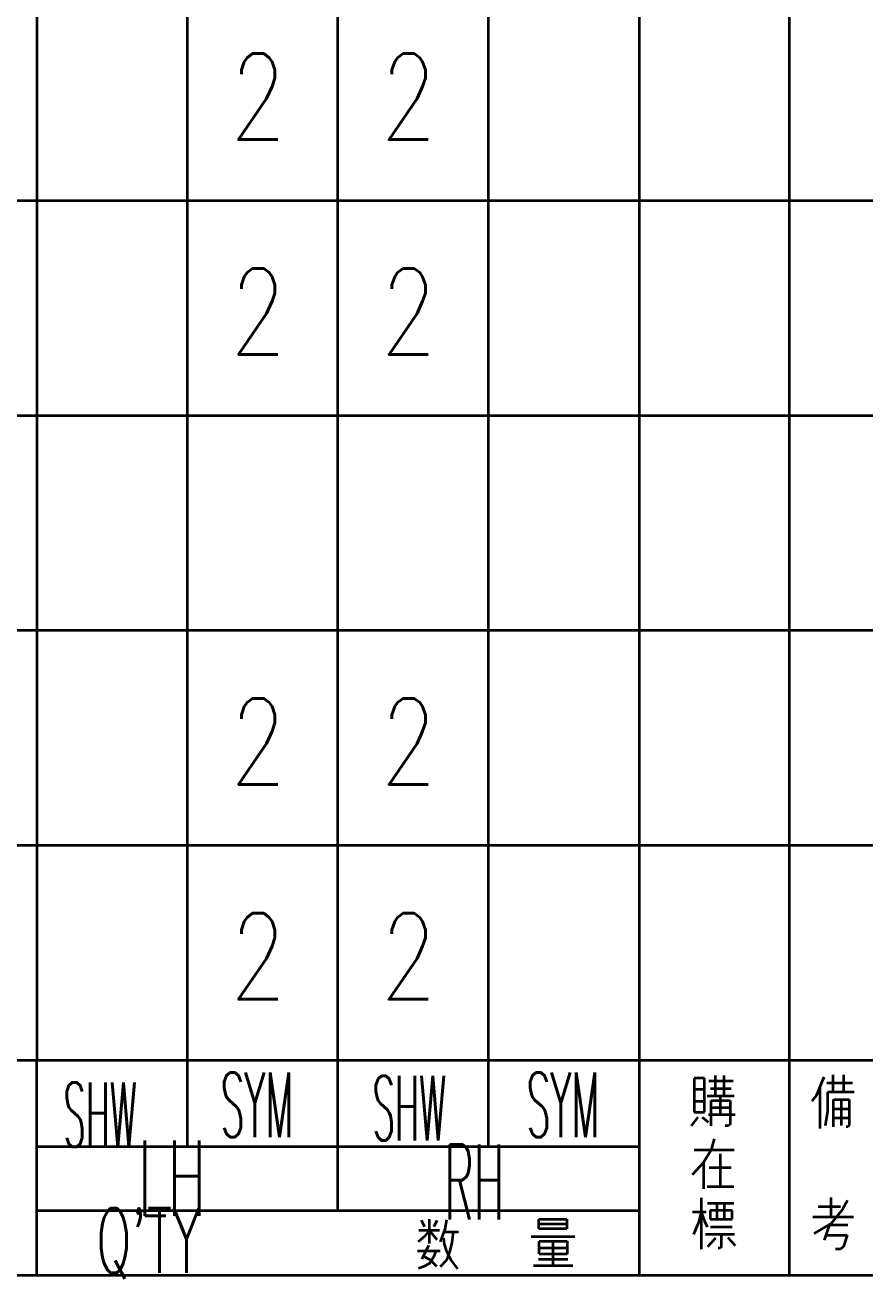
# Model space of a CAD drawing. Header units: millimetres. Extents: x 1333 to 104182, y -63211 to -5704.
# Drawn here: x 48443.9 to 48482.9, y -63047.4 to -62989.1 of the extents above; entities that cross this region are included whole.
import ezdxf
from ezdxf.enums import TextEntityAlignment as Align

# ---------------------------------------------------------------- set-up
doc = ezdxf.new("R2010")
doc.units = ezdxf.units.MM
doc.header["$LTSCALE"] = 0.5
doc.styles.get("Standard").update_dxf_attribs({"font": 'simplex.shx'})

msp = doc.modelspace()

# ---------------------------------------------------------------- linework, layer by layer
at = {"color": 7, "lineweight": 35, "ltscale": 0.25}
for p, q in [((48444.405, -62987.278), (48444.405, -62997.278)), ((48444.405, -62987.278), (48444.405, -62997.278)), ((48451.405, -62997.278), (48451.405, -62987.278)), ((48451.405, -62997.278), (48451.405, -62987.278)), ((48458.405, -62997.278), (48458.405, -62987.278)), ((48458.405, -62997.278), (48458.405, -62987.278)), ((48465.405, -62997.278), (48465.405, -62987.278)), ((48465.405, -62997.278), (48465.405, -62987.278)), ((48472.405, -62987.278), (48472.405, -62997.278)), ((48472.405, -62987.278), (48472.405, -62997.278)), ((48479.405, -62997.278), (48479.405, -62987.278)), ((48479.405, -62997.278), (48479.405, -62987.278)), ((48444.405, -62997.278), (48444.405, -63007.278)), ((48444.405, -62997.278), (48444.405, -63007.278)), ((48451.405, -63007.278), (48451.405, -62997.278)), ((48451.405, -63007.278), (48451.405, -62997.278)), ((48458.405, -63007.278), (48458.405, -62997.278)), ((48458.405, -63007.278), (48458.405, -62997.278)), ((48465.405, -63007.278), (48465.405, -62997.278)), ((48465.405, -63007.278), (48465.405, -62997.278)), ((48472.405, -62997.278), (48472.405, -63007.278)), ((48472.405, -62997.278), (48472.405, -63007.278)), ((48479.405, -63007.278), (48479.405, -62997.278)), ((48479.405, -63007.278), (48479.405, -62997.278)), ((48444.405, -63007.278), (48444.405, -63017.278)), ((48444.405, -63007.278), (48444.405, -63017.278)), ((48451.405, -63017.278), (48451.405, -63007.278)), ((48451.405, -63017.278), (48451.405, -63007.278)), ((48458.405, -63017.278), (48458.405, -63007.278)), ((48458.405, -63017.278), (48458.405, -63007.278)), ((48465.405, -63017.278), (48465.405, -63007.278)), ((48465.405, -63017.278), (48465.405, -63007.278)), ((48472.405, -63007.278), (48472.405, -63017.278)), ((48472.405, -63007.278), (48472.405, -63017.278)), ((48479.405, -63017.278), (48479.405, -63007.278)), ((48479.405, -63017.278), (48479.405, -63007.278)), ((48444.405, -63017.278), (48444.405, -63027.278)), ((48444.405, -63017.278), (48444.405, -63027.278)), ((48451.405, -63027.278), (48451.405, -63017.278)), ((48451.405, -63027.278), (48451.405, -63017.278)), ((48458.405, -63027.278), (48458.405, -63017.278)), ((48458.405, -63027.278), (48458.405, -63017.278)), ((48465.405, -63027.278), (48465.405, -63017.278)), ((48465.405, -63027.278), (48465.405, -63017.278)), ((48472.405, -63017.278), (48472.405, -63027.278)), ((48472.405, -63017.278), (48472.405, -63027.278)), ((48479.405, -63027.278), (48479.405, -63017.278)), ((48479.405, -63027.278), (48479.405, -63017.278)), ((48444.405, -63027.278), (48444.405, -63037.278)), ((48444.405, -63027.278), (48444.405, -63037.278)), ((48451.405, -63037.278), (48451.405, -63027.278)), ((48451.405, -63037.278), (48451.405, -63027.278)), ((48458.405, -63037.278), (48458.405, -63027.278)), ((48458.405, -63037.278), (48458.405, -63027.278)), ((48465.405, -63037.278), (48465.405, -63027.278)), ((48465.405, -63037.278), (48465.405, -63027.278)), ((48472.405, -63027.278), (48472.405, -63037.278)), ((48472.405, -63027.278), (48472.405, -63037.278)), ((48479.405, -63037.278), (48479.405, -63027.278)), ((48479.405, -63037.278), (48479.405, -63027.278)), ((48444.405, -63047.278), (48444.405, -63037.278)), ((48444.405, -63047.278), (48444.405, -63037.278)), ((48444.405, -63047.278), (48444.405, -63037.278)), ((48472.405, -63037.278), (48472.405, -63047.278)), ((48472.405, -63037.278), (48472.405, -63047.278)), ((48472.405, -63037.278), (48472.405, -63047.278)), ((48479.405, -63047.278), (48479.405, -63037.278)), ((48479.405, -63047.278), (48479.405, -63037.278)), ((48479.405, -63047.278), (48479.405, -63037.278))]:
    msp.add_line(p, q, dxfattribs=at)
at = {"color": 7, "lineweight": 35}
for p, q in [((48512.405, -62997.278), (48372.405, -62997.278)), ((48512.405, -62997.278), (48372.405, -62997.278)), ((48512.405, -63007.278), (48372.405, -63007.278)), ((48512.405, -63007.278), (48372.405, -63007.278)), ((48512.405, -63017.278), (48372.405, -63017.278)), ((48512.405, -63017.278), (48372.405, -63017.278)), ((48512.405, -63027.278), (48372.405, -63027.278)), ((48512.405, -63027.278), (48372.405, -63027.278)), ((48512.405, -63037.278), (48372.405, -63037.278)), ((48512.405, -63037.278), (48372.405, -63037.278)), ((48512.405, -63037.278), (48372.405, -63037.278)), ((48512.405, -63037.278), (48372.405, -63037.278)), ((48512.405, -63037.278), (48372.405, -63037.278)), ((48444.405, -63041.278), (48472.405, -63041.278)), ((48444.405, -63041.278), (48472.405, -63041.278)), ((48444.405, -63041.278), (48472.405, -63041.278)), ((48472.405, -63044.278), (48444.405, -63044.278)), ((48472.405, -63044.278), (48444.405, -63044.278)), ((48472.405, -63044.278), (48444.405, -63044.278)), ((48512.405, -63047.278), (48372.405, -63047.278)), ((48512.405, -63047.278), (48372.405, -63047.278)), ((48512.405, -63047.278), (48372.405, -63047.278)), ((48512.405, -63047.278), (48372.405, -63047.278)), ((48512.405, -63047.278), (48372.405, -63047.278)), ((48512.405, -63047.278), (48372.405, -63047.278)), ((48512.405, -63047.278), (48372.405, -63047.278))]:
    msp.add_line(p, q, dxfattribs=at)
at = {"color": 7, "lineweight": 35, "ltscale": 0.1}
for p, q in [((48451.405, -63041.278), (48451.405, -63037.278)), ((48451.405, -63041.278), (48451.405, -63037.278)), ((48451.405, -63041.278), (48451.405, -63037.278)), ((48465.405, -63041.278), (48465.405, -63037.278)), ((48465.405, -63041.278), (48465.405, -63037.278)), ((48465.405, -63041.278), (48465.405, -63037.278))]:
    msp.add_line(p, q, dxfattribs=at)
at = {"color": 7, "lineweight": 35, "ltscale": 0.175}
msp.add_line((48458.405, -63044.278), (48458.405, -63037.278), dxfattribs=at)
msp.add_line((48458.405, -63044.278), (48458.405, -63037.278), dxfattribs=at)
msp.add_line((48458.405, -63044.278), (48458.405, -63037.278), dxfattribs=at)
at = {"color": 7, "lineweight": 35, "ltscale": 0.020334}
for p, q in [((48481.438, -63038.757), (48481.438, -63037.943)), ((48481.438, -63038.757), (48481.438, -63037.943)), ((48481.438, -63038.757), (48481.438, -63037.943)), ((48481.922, -63037.943), (48481.922, -63038.757)), ((48481.922, -63037.943), (48481.922, -63038.757)), ((48481.922, -63037.943), (48481.922, -63038.757))]:
    msp.add_line(p, q, dxfattribs=at)
at = {"color": 7, "lineweight": 35, "ltscale": 0.0392}
for p, q in [((48474.975, -63038.105), (48474.975, -63039.673)), ((48474.975, -63038.105), (48474.975, -63039.673)), ((48474.975, -63038.105), (48474.975, -63039.673)), ((48475.444, -63039.673), (48475.444, -63038.105)), ((48475.444, -63039.673), (48475.444, -63038.105)), ((48475.444, -63039.673), (48475.444, -63038.105))]:
    msp.add_line(p, q, dxfattribs=at)
at = {"color": 7, "lineweight": 35, "ltscale": 0.011743}
for p, q in [((48475.444, -63038.105), (48474.975, -63038.105)), ((48475.444, -63038.105), (48474.975, -63038.105)), ((48475.444, -63038.105), (48474.975, -63038.105)), ((48475.444, -63038.629), (48474.975, -63038.629)), ((48475.444, -63038.629), (48474.975, -63038.629)), ((48475.444, -63038.629), (48474.975, -63038.629)), ((48474.975, -63039.168), (48475.444, -63039.168)), ((48474.975, -63039.168), (48475.444, -63039.168)), ((48474.975, -63039.168), (48475.444, -63039.168)), ((48474.975, -63039.673), (48475.444, -63039.673)), ((48474.975, -63039.673), (48475.444, -63039.673)), ((48474.975, -63039.673), (48475.444, -63039.673))]:
    msp.add_line(p, q, dxfattribs=at)
at = {"color": 7, "lineweight": 35, "ltscale": 0.028223}
msp.add_line((48475.66, -63038.226), (48476.789, -63038.226), dxfattribs=at)
msp.add_line((48475.66, -63038.226), (48476.789, -63038.226), dxfattribs=at)
msp.add_line((48475.66, -63038.226), (48476.789, -63038.226), dxfattribs=at)
at = {"color": 7, "lineweight": 35, "ltscale": 0.023636}
msp.add_line((48475.96, -63038.917), (48475.96, -63037.972), dxfattribs=at)
msp.add_line((48475.96, -63038.917), (48475.96, -63037.972), dxfattribs=at)
msp.add_line((48475.96, -63038.917), (48475.96, -63037.972), dxfattribs=at)
at = {"color": 7, "lineweight": 35, "ltscale": 0.023444}
msp.add_line((48476.369, -63038.917), (48476.369, -63037.98), dxfattribs=at)
msp.add_line((48476.369, -63038.917), (48476.369, -63037.98), dxfattribs=at)
msp.add_line((48476.369, -63038.917), (48476.369, -63037.98), dxfattribs=at)
at = {"color": 7, "lineweight": 35, "ltscale": 0.023412}
msp.add_line((48480.999, -63038.045), (48480.649, -63038.914), dxfattribs=at)
msp.add_line((48480.999, -63038.045), (48480.649, -63038.914), dxfattribs=at)
msp.add_line((48480.999, -63038.045), (48480.649, -63038.914), dxfattribs=at)
at = {"color": 7, "lineweight": 35, "ltscale": 0.048672}
msp.add_line((48480.819, -63038.492), (48480.819, -63040.439), dxfattribs=at)
msp.add_line((48480.819, -63038.492), (48480.819, -63040.439), dxfattribs=at)
msp.add_line((48480.819, -63038.492), (48480.819, -63040.439), dxfattribs=at)
at = {"color": 7, "lineweight": 35, "ltscale": 0.029871}
msp.add_line((48481.134, -63038.322), (48482.329, -63038.322), dxfattribs=at)
msp.add_line((48481.134, -63038.322), (48482.329, -63038.322), dxfattribs=at)
msp.add_line((48481.134, -63038.322), (48482.329, -63038.322), dxfattribs=at)
at = {"color": 7, "lineweight": 35, "ltscale": 0.031445}
msp.add_line((48475.577, -63038.917), (48476.835, -63038.917), dxfattribs=at)
msp.add_line((48475.577, -63038.917), (48476.835, -63038.917), dxfattribs=at)
msp.add_line((48475.577, -63038.917), (48476.835, -63038.917), dxfattribs=at)
at = {"color": 7, "lineweight": 35, "ltscale": 0.02406}
msp.add_line((48475.729, -63038.575), (48476.691, -63038.575), dxfattribs=at)
msp.add_line((48475.729, -63038.575), (48476.691, -63038.575), dxfattribs=at)
msp.add_line((48475.729, -63038.575), (48476.691, -63038.575), dxfattribs=at)
at = {"color": 7, "lineweight": 35, "ltscale": 0.021924}
msp.add_line((48476.183, -63038.917), (48476.183, -63039.794), dxfattribs=at)
msp.add_line((48476.183, -63038.917), (48476.183, -63039.794), dxfattribs=at)
msp.add_line((48476.183, -63038.917), (48476.183, -63039.794), dxfattribs=at)
at = {"color": 7, "lineweight": 35, "ltscale": 0.008043}
msp.add_line((48480.649, -63038.914), (48480.446, -63039.163), dxfattribs=at)
msp.add_line((48480.649, -63038.914), (48480.446, -63039.163), dxfattribs=at)
msp.add_line((48480.649, -63038.914), (48480.446, -63039.163), dxfattribs=at)
at = {"color": 7, "lineweight": 35, "ltscale": 0.022183}
msp.add_line((48481.179, -63038.757), (48481.179, -63039.644), dxfattribs=at)
msp.add_line((48481.179, -63038.757), (48481.179, -63039.644), dxfattribs=at)
msp.add_line((48481.179, -63038.757), (48481.179, -63039.644), dxfattribs=at)
at = {"color": 7, "lineweight": 35, "ltscale": 0.030994}
msp.add_line((48482.419, -63038.757), (48481.179, -63038.757), dxfattribs=at)
msp.add_line((48482.419, -63038.757), (48481.179, -63038.757), dxfattribs=at)
msp.add_line((48482.419, -63038.757), (48481.179, -63038.757), dxfattribs=at)
at = {"color": 7, "lineweight": 35, "ltscale": 0.031656}
msp.add_line((48481.449, -63040.356), (48481.449, -63039.09), dxfattribs=at)
msp.add_line((48481.449, -63040.356), (48481.449, -63039.09), dxfattribs=at)
msp.add_line((48481.449, -63040.356), (48481.449, -63039.09), dxfattribs=at)
at = {"color": 7, "lineweight": 35, "ltscale": 0.018323}
for p, q in [((48481.449, -63039.09), (48482.182, -63039.09)), ((48481.449, -63039.09), (48482.182, -63039.09)), ((48481.449, -63039.09), (48482.182, -63039.09)), ((48481.449, -63039.522), (48482.182, -63039.522)), ((48481.449, -63039.522), (48482.182, -63039.522)), ((48481.449, -63039.522), (48482.182, -63039.522)), ((48481.449, -63039.942), (48482.182, -63039.942)), ((48481.449, -63039.942), (48482.182, -63039.942)), ((48481.449, -63039.942), (48482.182, -63039.942))]:
    msp.add_line(p, q, dxfattribs=at)
at = {"color": 7, "lineweight": 35, "ltscale": 0.030359}
msp.add_line((48481.808, -63039.09), (48481.808, -63040.304), dxfattribs=at)
msp.add_line((48481.808, -63039.09), (48481.808, -63040.304), dxfattribs=at)
msp.add_line((48481.808, -63039.09), (48481.808, -63040.304), dxfattribs=at)
at = {"color": 7, "lineweight": 35, "ltscale": 0.029807}
msp.add_line((48482.182, -63039.09), (48482.182, -63040.282), dxfattribs=at)
msp.add_line((48482.182, -63039.09), (48482.182, -63040.282), dxfattribs=at)
msp.add_line((48482.182, -63039.09), (48482.182, -63040.282), dxfattribs=at)
at = {"color": 7, "lineweight": 35, "ltscale": 0.029422}
msp.add_line((48475.763, -63040.322), (48475.763, -63039.145), dxfattribs=at)
msp.add_line((48475.763, -63040.322), (48475.763, -63039.145), dxfattribs=at)
msp.add_line((48475.763, -63040.322), (48475.763, -63039.145), dxfattribs=at)
at = {"color": 7, "lineweight": 35, "ltscale": 0.022058}
for p, q in [((48475.763, -63039.145), (48476.645, -63039.145)), ((48475.763, -63039.145), (48476.645, -63039.145)), ((48475.763, -63039.145), (48476.645, -63039.145)), ((48475.763, -63039.456), (48476.645, -63039.456)), ((48475.763, -63039.456), (48476.645, -63039.456)), ((48475.763, -63039.456), (48476.645, -63039.456))]:
    msp.add_line(p, q, dxfattribs=at)
at = {"color": 7, "lineweight": 35, "ltscale": 0.027902}
msp.add_line((48476.645, -63039.145), (48476.645, -63040.261), dxfattribs=at)
msp.add_line((48476.645, -63039.145), (48476.645, -63040.261), dxfattribs=at)
msp.add_line((48476.645, -63039.145), (48476.645, -63040.261), dxfattribs=at)
at = {"color": 7, "lineweight": 35, "ltscale": 0.016872}
msp.add_line((48481.179, -63039.644), (48481.066, -63040.309), dxfattribs=at)
msp.add_line((48481.179, -63039.644), (48481.066, -63040.309), dxfattribs=at)
msp.add_line((48481.179, -63039.644), (48481.066, -63040.309), dxfattribs=at)
at = {"color": 7, "lineweight": 35, "ltscale": 0.012808}
msp.add_line((48475.134, -63039.908), (48474.827, -63040.318), dxfattribs=at)
msp.add_line((48475.134, -63039.908), (48474.827, -63040.318), dxfattribs=at)
msp.add_line((48475.134, -63039.908), (48474.827, -63040.318), dxfattribs=at)
at = {"color": 7, "lineweight": 35, "ltscale": 0.009159}
msp.add_line((48475.346, -63039.912), (48475.627, -63040.147), dxfattribs=at)
msp.add_line((48475.346, -63039.912), (48475.627, -63040.147), dxfattribs=at)
msp.add_line((48475.346, -63039.912), (48475.627, -63040.147), dxfattribs=at)
at = {"color": 7, "lineweight": 35, "ltscale": 0.031348}
msp.add_line((48475.63, -63039.794), (48476.884, -63039.794), dxfattribs=at)
msp.add_line((48475.63, -63039.794), (48476.884, -63039.794), dxfattribs=at)
msp.add_line((48475.63, -63039.794), (48476.884, -63039.794), dxfattribs=at)
at = {"color": 7, "lineweight": 35, "ltscale": 0.002541}
msp.add_line((48476.645, -63040.261), (48476.557, -63040.312), dxfattribs=at)
msp.add_line((48476.645, -63040.261), (48476.557, -63040.312), dxfattribs=at)
msp.add_line((48476.645, -63040.261), (48476.557, -63040.312), dxfattribs=at)
at = {"color": 7, "lineweight": 35, "ltscale": 0.002491}
msp.add_line((48482.182, -63040.282), (48482.125, -63040.363), dxfattribs=at)
msp.add_line((48482.182, -63040.282), (48482.125, -63040.363), dxfattribs=at)
msp.add_line((48482.182, -63040.282), (48482.125, -63040.363), dxfattribs=at)
at = {"color": 7, "lineweight": 35, "ltscale": 0.003479}
msp.add_line((48476.557, -63040.312), (48476.418, -63040.312), dxfattribs=at)
msp.add_line((48476.557, -63040.312), (48476.418, -63040.312), dxfattribs=at)
msp.add_line((48476.557, -63040.312), (48476.418, -63040.312), dxfattribs=at)
at = {"color": 7, "lineweight": 35, "ltscale": 0.002075}
msp.add_line((48482.125, -63040.363), (48482.042, -63040.363), dxfattribs=at)
msp.add_line((48482.125, -63040.363), (48482.042, -63040.363), dxfattribs=at)
msp.add_line((48482.125, -63040.363), (48482.042, -63040.363), dxfattribs=at)
at = {"color": 7, "lineweight": 35, "ltscale": 0.046594}
msp.add_line((48474.975, -63041.438), (48476.838, -63041.438), dxfattribs=at)
msp.add_line((48474.975, -63041.438), (48476.838, -63041.438), dxfattribs=at)
msp.add_line((48474.975, -63041.438), (48476.838, -63041.438), dxfattribs=at)
at = {"color": 7, "lineweight": 35, "ltscale": 0.017377}
msp.add_line((48475.763, -63041.438), (48475.399, -63042.03), dxfattribs=at)
msp.add_line((48475.763, -63041.438), (48475.399, -63042.03), dxfattribs=at)
msp.add_line((48475.763, -63041.438), (48475.399, -63042.03), dxfattribs=at)
at = {"color": 7, "lineweight": 35, "ltscale": 0.013509}
msp.add_line((48475.895, -63040.914), (48475.763, -63041.438), dxfattribs=at)
msp.add_line((48475.895, -63040.914), (48475.763, -63041.438), dxfattribs=at)
msp.add_line((48475.895, -63040.914), (48475.763, -63041.438), dxfattribs=at)
at = {"color": 7, "lineweight": 35, "ltscale": 0.019193}
msp.add_line((48475.399, -63042.03), (48474.88, -63042.596), dxfattribs=at)
msp.add_line((48475.399, -63042.03), (48474.88, -63042.596), dxfattribs=at)
msp.add_line((48475.399, -63042.03), (48474.88, -63042.596), dxfattribs=at)
at = {"color": 7, "lineweight": 35, "ltscale": 0.030276}
msp.add_line((48475.399, -63042.03), (48475.399, -63043.241), dxfattribs=at)
msp.add_line((48475.399, -63042.03), (48475.399, -63043.241), dxfattribs=at)
msp.add_line((48475.399, -63042.03), (48475.399, -63043.241), dxfattribs=at)
at = {"color": 7, "lineweight": 35, "ltscale": 0.038058}
msp.add_line((48476.187, -63041.613), (48476.187, -63043.135), dxfattribs=at)
msp.add_line((48476.187, -63041.613), (48476.187, -63043.135), dxfattribs=at)
msp.add_line((48476.187, -63041.613), (48476.187, -63043.135), dxfattribs=at)
at = {"color": 7, "lineweight": 35, "ltscale": 0.025574}
for p, q in [((48475.675, -63042.262), (48476.698, -63042.262)), ((48475.675, -63042.262), (48476.698, -63042.262)), ((48475.675, -63042.262), (48476.698, -63042.262)), ((48476.744, -63044.259), (48475.721, -63044.259)), ((48476.744, -63044.259), (48475.721, -63044.259)), ((48476.744, -63044.259), (48475.721, -63044.259)), ((48475.721, -63044.661), (48476.744, -63044.661)), ((48475.721, -63044.661), (48476.744, -63044.661)), ((48475.721, -63044.661), (48476.744, -63044.661))]:
    msp.add_line(p, q, dxfattribs=at)
at = {"color": 7, "lineweight": 35, "ltscale": 0.030969}
msp.add_line((48475.573, -63043.135), (48476.812, -63043.135), dxfattribs=at)
msp.add_line((48475.573, -63043.135), (48476.812, -63043.135), dxfattribs=at)
msp.add_line((48475.573, -63043.135), (48476.812, -63043.135), dxfattribs=at)
at = {"color": 7, "lineweight": 35, "ltscale": 0.059796}
msp.add_line((48475.289, -63043.667), (48475.289, -63046.059), dxfattribs=at)
msp.add_line((48475.289, -63043.667), (48475.289, -63046.059), dxfattribs=at)
msp.add_line((48475.289, -63043.667), (48475.289, -63046.059), dxfattribs=at)
at = {"color": 7, "lineweight": 35, "ltscale": 0.022314}
msp.add_line((48481.326, -63043.654), (48481.326, -63044.546), dxfattribs=at)
msp.add_line((48481.326, -63043.654), (48481.326, -63044.546), dxfattribs=at)
msp.add_line((48481.326, -63043.654), (48481.326, -63044.546), dxfattribs=at)
at = {"color": 7, "lineweight": 35, "ltscale": 0.016113}
msp.add_line((48474.887, -63044.312), (48475.532, -63044.312), dxfattribs=at)
msp.add_line((48474.887, -63044.312), (48475.532, -63044.312), dxfattribs=at)
msp.add_line((48474.887, -63044.312), (48475.532, -63044.312), dxfattribs=at)
at = {"color": 7, "lineweight": 35, "ltscale": 0.012802}
msp.add_line((48475.289, -63044.312), (48475.168, -63044.809), dxfattribs=at)
msp.add_line((48475.289, -63044.312), (48475.168, -63044.809), dxfattribs=at)
msp.add_line((48475.289, -63044.312), (48475.168, -63044.809), dxfattribs=at)
at = {"color": 7, "lineweight": 35, "ltscale": 0.011619}
msp.add_line((48475.289, -63044.312), (48475.448, -63044.749), dxfattribs=at)
msp.add_line((48475.289, -63044.312), (48475.448, -63044.749), dxfattribs=at)
msp.add_line((48475.289, -63044.312), (48475.448, -63044.749), dxfattribs=at)
at = {"color": 7, "lineweight": 35, "ltscale": 0.030872}
msp.add_line((48475.585, -63043.913), (48476.819, -63043.913), dxfattribs=at)
msp.add_line((48475.585, -63043.913), (48476.819, -63043.913), dxfattribs=at)
msp.add_line((48475.585, -63043.913), (48476.819, -63043.913), dxfattribs=at)
at = {"color": 7, "lineweight": 35, "ltscale": 0.010062}
for p, q in [((48475.721, -63044.259), (48475.721, -63044.661)), ((48475.721, -63044.259), (48475.721, -63044.661)), ((48475.721, -63044.259), (48475.721, -63044.661)), ((48476.744, -63044.661), (48476.744, -63044.259)), ((48476.744, -63044.661), (48476.744, -63044.259)), ((48476.744, -63044.661), (48476.744, -63044.259))]:
    msp.add_line(p, q, dxfattribs=at)
at = {"color": 7, "lineweight": 35, "ltscale": 0.018698}
for p, q in [((48476.039, -63044.661), (48476.039, -63043.913)), ((48476.039, -63044.661), (48476.039, -63043.913)), ((48476.039, -63044.661), (48476.039, -63043.913)), ((48476.377, -63044.661), (48476.377, -63043.913)), ((48476.377, -63044.661), (48476.377, -63043.913)), ((48476.377, -63044.661), (48476.377, -63043.913))]:
    msp.add_line(p, q, dxfattribs=at)
at = {"color": 7, "lineweight": 35, "ltscale": 0.026062}
msp.add_line((48480.733, -63044.068), (48481.775, -63044.068), dxfattribs=at)
msp.add_line((48480.733, -63044.068), (48481.775, -63044.068), dxfattribs=at)
msp.add_line((48480.733, -63044.068), (48481.775, -63044.068), dxfattribs=at)
at = {"color": 7, "lineweight": 35, "ltscale": 0.020937}
msp.add_line((48481.862, -63044.212), (48481.336, -63044.864), dxfattribs=at)
msp.add_line((48481.862, -63044.212), (48481.336, -63044.864), dxfattribs=at)
msp.add_line((48481.862, -63044.212), (48481.336, -63044.864), dxfattribs=at)
at = {"color": 7, "lineweight": 35, "ltscale": 0.012194}
msp.add_line((48482.105, -63043.789), (48481.862, -63044.212), dxfattribs=at)
msp.add_line((48482.105, -63043.789), (48481.862, -63044.212), dxfattribs=at)
msp.add_line((48482.105, -63043.789), (48481.862, -63044.212), dxfattribs=at)
at = {"color": 7, "lineweight": 35, "ltscale": 0.008518}
msp.add_line((48462.274, -63044.707), (48462.436, -63045.007), dxfattribs=at)
msp.add_line((48462.274, -63044.707), (48462.436, -63045.007), dxfattribs=at)
msp.add_line((48462.274, -63044.707), (48462.436, -63045.007), dxfattribs=at)
at = {"color": 7, "lineweight": 35, "ltscale": 0.028314}
msp.add_line((48462.648, -63044.655), (48462.648, -63045.788), dxfattribs=at)
msp.add_line((48462.648, -63044.655), (48462.648, -63045.788), dxfattribs=at)
msp.add_line((48462.648, -63044.655), (48462.648, -63045.788), dxfattribs=at)
at = {"color": 7, "lineweight": 35, "ltscale": 0.008176}
msp.add_line((48463.009, -63044.717), (48462.868, -63045.012), dxfattribs=at)
msp.add_line((48463.009, -63044.717), (48462.868, -63045.012), dxfattribs=at)
msp.add_line((48463.009, -63044.717), (48462.868, -63045.012), dxfattribs=at)
at = {"color": 7, "lineweight": 35, "ltscale": 0.011314}
msp.add_line((48463.455, -63044.686), (48463.371, -63045.131), dxfattribs=at)
msp.add_line((48463.455, -63044.686), (48463.371, -63045.131), dxfattribs=at)
msp.add_line((48463.455, -63044.686), (48463.371, -63045.131), dxfattribs=at)
at = {"color": 7, "lineweight": 35, "ltscale": 0.011401}
for p, q in [((48467.747, -63045.11), (48467.747, -63044.654)), ((48467.747, -63045.11), (48467.747, -63044.654)), ((48467.747, -63045.11), (48467.747, -63044.654)), ((48469.053, -63044.654), (48469.053, -63045.11)), ((48469.053, -63044.654), (48469.053, -63045.11)), ((48469.053, -63044.654), (48469.053, -63045.11))]:
    msp.add_line(p, q, dxfattribs=at)
at = {"color": 7, "lineweight": 35, "ltscale": 0.032642}
for p, q in [((48467.747, -63044.876), (48469.053, -63044.876)), ((48467.747, -63044.876), (48469.053, -63044.876)), ((48467.747, -63044.876), (48469.053, -63044.876)), ((48469.053, -63045.11), (48467.747, -63045.11)), ((48469.053, -63045.11), (48467.747, -63045.11)), ((48469.053, -63045.11), (48467.747, -63045.11)), ((48467.755, -63045.685), (48469.061, -63045.685)), ((48467.755, -63045.685), (48469.061, -63045.685)), ((48467.755, -63045.685), (48469.061, -63045.685)), ((48467.755, -63045.991), (48469.061, -63045.991)), ((48467.755, -63045.991), (48469.061, -63045.991)), ((48467.755, -63045.991), (48469.061, -63045.991)), ((48469.061, -63046.28), (48467.755, -63046.28)), ((48469.061, -63046.28), (48467.755, -63046.28)), ((48469.061, -63046.28), (48467.755, -63046.28))]:
    msp.add_line(p, q, dxfattribs=at)
at = {"color": 7, "lineweight": 35, "ltscale": 0.032544}
msp.add_line((48467.751, -63044.654), (48469.053, -63044.654), dxfattribs=at)
msp.add_line((48467.751, -63044.654), (48469.053, -63044.654), dxfattribs=at)
msp.add_line((48467.751, -63044.654), (48469.053, -63044.654), dxfattribs=at)
at = {"color": 7, "lineweight": 35, "ltscale": 0.015063}
msp.add_line((48475.168, -63044.809), (48474.941, -63045.368), dxfattribs=at)
msp.add_line((48475.168, -63044.809), (48474.941, -63045.368), dxfattribs=at)
msp.add_line((48475.168, -63044.809), (48474.941, -63045.368), dxfattribs=at)
at = {"color": 7, "lineweight": 35, "ltscale": 0.007294}
msp.add_line((48475.448, -63044.749), (48475.577, -63045.011), dxfattribs=at)
msp.add_line((48475.448, -63044.749), (48475.577, -63045.011), dxfattribs=at)
msp.add_line((48475.448, -63044.749), (48475.577, -63045.011), dxfattribs=at)
at = {"color": 7, "lineweight": 35, "ltscale": 0.047083}
msp.add_line((48480.495, -63044.546), (48482.379, -63044.546), dxfattribs=at)
msp.add_line((48480.495, -63044.546), (48482.379, -63044.546), dxfattribs=at)
msp.add_line((48480.495, -63044.546), (48482.379, -63044.546), dxfattribs=at)
at = {"color": 7, "lineweight": 35, "ltscale": 0.02284}
msp.add_line((48481.336, -63044.864), (48480.552, -63045.333), dxfattribs=at)
msp.add_line((48481.336, -63044.864), (48480.552, -63045.333), dxfattribs=at)
msp.add_line((48481.336, -63044.864), (48480.552, -63045.333), dxfattribs=at)
at = {"color": 7, "lineweight": 35, "ltscale": 0.018387}
msp.add_line((48481.251, -63044.936), (48481.022, -63045.635), dxfattribs=at)
msp.add_line((48481.251, -63044.936), (48481.022, -63045.635), dxfattribs=at)
msp.add_line((48481.251, -63044.936), (48481.022, -63045.635), dxfattribs=at)
at = {"color": 7, "lineweight": 35, "ltscale": 0.021741}
msp.add_line((48482.12, -63044.936), (48481.251, -63044.936), dxfattribs=at)
msp.add_line((48482.12, -63044.936), (48481.251, -63044.936), dxfattribs=at)
msp.add_line((48482.12, -63044.936), (48481.251, -63044.936), dxfattribs=at)
at = {"color": 7, "lineweight": 35, "ltscale": 0.010166}
msp.add_line((48462.448, -63045.457), (48462.139, -63045.721), dxfattribs=at)
msp.add_line((48462.448, -63045.457), (48462.139, -63045.721), dxfattribs=at)
msp.add_line((48462.448, -63045.457), (48462.139, -63045.721), dxfattribs=at)
at = {"color": 7, "lineweight": 35, "ltscale": 0.024341}
msp.add_line((48462.158, -63045.178), (48463.132, -63045.178), dxfattribs=at)
msp.add_line((48462.158, -63045.178), (48463.132, -63045.178), dxfattribs=at)
msp.add_line((48462.158, -63045.178), (48463.132, -63045.178), dxfattribs=at)
at = {"color": 7, "lineweight": 35, "ltscale": 0.008584}
msp.add_line((48462.648, -63045.178), (48462.448, -63045.457), dxfattribs=at)
msp.add_line((48462.648, -63045.178), (48462.448, -63045.457), dxfattribs=at)
msp.add_line((48462.648, -63045.178), (48462.448, -63045.457), dxfattribs=at)
at = {"color": 7, "lineweight": 35, "ltscale": 0.014026}
msp.add_line((48462.648, -63045.178), (48463.009, -63045.607), dxfattribs=at)
msp.add_line((48462.648, -63045.178), (48463.009, -63045.607), dxfattribs=at)
msp.add_line((48462.648, -63045.178), (48463.009, -63045.607), dxfattribs=at)
at = {"color": 7, "lineweight": 35, "ltscale": 0.01548}
msp.add_line((48463.371, -63045.131), (48463.151, -63045.71), dxfattribs=at)
msp.add_line((48463.371, -63045.131), (48463.151, -63045.71), dxfattribs=at)
msp.add_line((48463.371, -63045.131), (48463.151, -63045.71), dxfattribs=at)
at = {"color": 7, "lineweight": 35, "ltscale": 0.017078}
msp.add_line((48463.326, -63045.249), (48464.009, -63045.249), dxfattribs=at)
msp.add_line((48463.326, -63045.249), (48464.009, -63045.249), dxfattribs=at)
msp.add_line((48463.326, -63045.249), (48464.009, -63045.249), dxfattribs=at)
at = {"color": 7, "lineweight": 35, "ltscale": 0.012422}
msp.add_line((48463.764, -63045.249), (48463.7, -63045.741), dxfattribs=at)
msp.add_line((48463.764, -63045.249), (48463.7, -63045.741), dxfattribs=at)
msp.add_line((48463.764, -63045.249), (48463.7, -63045.741), dxfattribs=at)
at = {"color": 7, "lineweight": 35, "ltscale": 0.050842}
msp.add_line((48467.391, -63045.463), (48469.425, -63045.463), dxfattribs=at)
msp.add_line((48467.391, -63045.463), (48469.425, -63045.463), dxfattribs=at)
msp.add_line((48467.391, -63045.463), (48469.425, -63045.463), dxfattribs=at)
at = {"color": 7, "lineweight": 35, "ltscale": 0.033533}
msp.add_line((48475.501, -63045.36), (48476.842, -63045.36), dxfattribs=at)
msp.add_line((48475.501, -63045.36), (48476.842, -63045.36), dxfattribs=at)
msp.add_line((48475.501, -63045.36), (48476.842, -63045.36), dxfattribs=at)
at = {"color": 7, "lineweight": 35, "ltscale": 0.025293}
msp.add_line((48475.732, -63045.018), (48476.744, -63045.018), dxfattribs=at)
msp.add_line((48475.732, -63045.018), (48476.744, -63045.018), dxfattribs=at)
msp.add_line((48475.732, -63045.018), (48476.744, -63045.018), dxfattribs=at)
at = {"color": 7, "lineweight": 35, "ltscale": 0.014618}
msp.add_line((48476.233, -63045.36), (48476.233, -63045.945), dxfattribs=at)
msp.add_line((48476.233, -63045.36), (48476.233, -63045.945), dxfattribs=at)
msp.add_line((48476.233, -63045.36), (48476.233, -63045.945), dxfattribs=at)
at = {"color": 7, "lineweight": 35, "ltscale": 0.012279}
msp.add_line((48476.543, -63045.519), (48476.877, -63045.88), dxfattribs=at)
msp.add_line((48476.543, -63045.519), (48476.877, -63045.88), dxfattribs=at)
msp.add_line((48476.543, -63045.519), (48476.877, -63045.88), dxfattribs=at)
at = {"color": 7, "lineweight": 35, "ltscale": 0.024756}
msp.add_line((48481.099, -63045.399), (48482.089, -63045.399), dxfattribs=at)
msp.add_line((48481.099, -63045.399), (48482.089, -63045.399), dxfattribs=at)
msp.add_line((48481.099, -63045.399), (48482.089, -63045.399), dxfattribs=at)
at = {"color": 7, "lineweight": 35, "ltscale": 0.014078}
msp.add_line((48482.089, -63045.399), (48481.914, -63045.934), dxfattribs=at)
msp.add_line((48482.089, -63045.399), (48481.914, -63045.934), dxfattribs=at)
msp.add_line((48482.089, -63045.399), (48481.914, -63045.934), dxfattribs=at)
at = {"color": 7, "lineweight": 35, "ltscale": 0.017617}
msp.add_line((48462.609, -63045.881), (48462.306, -63046.517), dxfattribs=at)
msp.add_line((48462.609, -63045.881), (48462.306, -63046.517), dxfattribs=at)
msp.add_line((48462.609, -63045.881), (48462.306, -63046.517), dxfattribs=at)
at = {"color": 7, "lineweight": 35, "ltscale": 0.007306}
msp.add_line((48463.313, -63045.54), (48463.351, -63045.829), dxfattribs=at)
msp.add_line((48463.313, -63045.54), (48463.351, -63045.829), dxfattribs=at)
msp.add_line((48463.313, -63045.54), (48463.351, -63045.829), dxfattribs=at)
at = {"color": 7, "lineweight": 35, "ltscale": 0.007537}
msp.add_line((48463.351, -63045.829), (48463.435, -63046.119), dxfattribs=at)
msp.add_line((48463.351, -63045.829), (48463.435, -63046.119), dxfattribs=at)
msp.add_line((48463.351, -63045.829), (48463.435, -63046.119), dxfattribs=at)
at = {"color": 7, "lineweight": 35, "ltscale": 0.012889}
msp.add_line((48463.435, -63046.119), (48463.668, -63046.579), dxfattribs=at)
msp.add_line((48463.435, -63046.119), (48463.668, -63046.579), dxfattribs=at)
msp.add_line((48463.435, -63046.119), (48463.668, -63046.579), dxfattribs=at)
at = {"color": 7, "lineweight": 35, "ltscale": 0.01008}
msp.add_line((48463.7, -63045.741), (48463.609, -63046.134), dxfattribs=at)
msp.add_line((48463.7, -63045.741), (48463.609, -63046.134), dxfattribs=at)
msp.add_line((48463.7, -63045.741), (48463.609, -63046.134), dxfattribs=at)
at = {"color": 7, "lineweight": 35, "ltscale": 0.014771}
msp.add_line((48467.755, -63046.276), (48467.755, -63045.685), dxfattribs=at)
msp.add_line((48467.755, -63046.276), (48467.755, -63045.685), dxfattribs=at)
msp.add_line((48467.755, -63046.276), (48467.755, -63045.685), dxfattribs=at)
at = {"color": 7, "lineweight": 35, "ltscale": 0.028152}
msp.add_line((48468.4, -63045.685), (48468.4, -63046.811), dxfattribs=at)
msp.add_line((48468.4, -63045.685), (48468.4, -63046.811), dxfattribs=at)
msp.add_line((48468.4, -63045.685), (48468.4, -63046.811), dxfattribs=at)
at = {"color": 7, "lineweight": 35, "ltscale": 0.014868}
msp.add_line((48469.061, -63045.685), (48469.061, -63046.28), dxfattribs=at)
msp.add_line((48469.061, -63045.685), (48469.061, -63046.28), dxfattribs=at)
msp.add_line((48469.061, -63045.685), (48469.061, -63046.28), dxfattribs=at)
at = {"color": 7, "lineweight": 35, "ltscale": 0.013686}
msp.add_line((48475.956, -63045.546), (48475.585, -63045.948), dxfattribs=at)
msp.add_line((48475.956, -63045.546), (48475.585, -63045.948), dxfattribs=at)
msp.add_line((48475.956, -63045.546), (48475.585, -63045.948), dxfattribs=at)
at = {"color": 7, "lineweight": 35, "ltscale": 0.002759}
msp.add_line((48476.195, -63046.01), (48476.085, -63046.01), dxfattribs=at)
msp.add_line((48476.195, -63046.01), (48476.085, -63046.01), dxfattribs=at)
msp.add_line((48476.195, -63046.01), (48476.085, -63046.01), dxfattribs=at)
at = {"color": 7, "lineweight": 35, "ltscale": 0.001881}
msp.add_line((48476.233, -63045.945), (48476.195, -63046.01), dxfattribs=at)
msp.add_line((48476.233, -63045.945), (48476.195, -63046.01), dxfattribs=at)
msp.add_line((48476.233, -63045.945), (48476.195, -63046.01), dxfattribs=at)
at = {"color": 7, "lineweight": 35, "ltscale": 0.005554}
msp.add_line((48481.77, -63046.052), (48481.547, -63046.052), dxfattribs=at)
msp.add_line((48481.77, -63046.052), (48481.547, -63046.052), dxfattribs=at)
msp.add_line((48481.77, -63046.052), (48481.547, -63046.052), dxfattribs=at)
at = {"color": 7, "lineweight": 35, "ltscale": 0.004671}
msp.add_line((48481.914, -63045.934), (48481.77, -63046.052), dxfattribs=at)
msp.add_line((48481.914, -63045.934), (48481.77, -63046.052), dxfattribs=at)
msp.add_line((48481.914, -63045.934), (48481.77, -63046.052), dxfattribs=at)
at = {"color": 7, "lineweight": 35, "ltscale": 0.026282}
msp.add_line((48462.107, -63046.139), (48463.158, -63046.139), dxfattribs=at)
msp.add_line((48462.107, -63046.139), (48463.158, -63046.139), dxfattribs=at)
msp.add_line((48462.107, -63046.139), (48463.158, -63046.139), dxfattribs=at)
at = {"color": 7, "lineweight": 35, "ltscale": 0.008672}
msp.add_line((48462.375, -63046.375), (48462.681, -63046.538), dxfattribs=at)
msp.add_line((48462.375, -63046.375), (48462.681, -63046.538), dxfattribs=at)
msp.add_line((48462.375, -63046.375), (48462.681, -63046.538), dxfattribs=at)
at = {"color": 7, "lineweight": 35, "ltscale": 0.008688}
msp.add_line((48462.855, -63046.429), (48462.655, -63046.714), dxfattribs=at)
msp.add_line((48462.855, -63046.429), (48462.655, -63046.714), dxfattribs=at)
msp.add_line((48462.855, -63046.429), (48462.655, -63046.714), dxfattribs=at)
at = {"color": 7, "lineweight": 35, "ltscale": 0.010938}
msp.add_line((48462.681, -63046.538), (48462.984, -63046.853), dxfattribs=at)
msp.add_line((48462.681, -63046.538), (48462.984, -63046.853), dxfattribs=at)
msp.add_line((48462.681, -63046.538), (48462.984, -63046.853), dxfattribs=at)
at = {"color": 7, "lineweight": 35, "ltscale": 0.00769}
msp.add_line((48462.958, -63046.139), (48462.855, -63046.429), dxfattribs=at)
msp.add_line((48462.958, -63046.139), (48462.855, -63046.429), dxfattribs=at)
msp.add_line((48462.958, -63046.139), (48462.855, -63046.429), dxfattribs=at)
at = {"color": 7, "lineweight": 35, "ltscale": 0.011033}
msp.add_line((48463.455, -63046.564), (48463.151, -63046.884), dxfattribs=at)
msp.add_line((48463.455, -63046.564), (48463.151, -63046.884), dxfattribs=at)
msp.add_line((48463.455, -63046.564), (48463.151, -63046.884), dxfattribs=at)
at = {"color": 7, "lineweight": 35, "ltscale": 0.011406}
msp.add_line((48463.609, -63046.134), (48463.455, -63046.564), dxfattribs=at)
msp.add_line((48463.609, -63046.134), (48463.455, -63046.564), dxfattribs=at)
msp.add_line((48463.609, -63046.134), (48463.455, -63046.564), dxfattribs=at)
at = {"color": 7, "lineweight": 35, "ltscale": 0.012107}
msp.add_line((48463.668, -63046.579), (48463.958, -63046.967), dxfattribs=at)
msp.add_line((48463.668, -63046.579), (48463.958, -63046.967), dxfattribs=at)
msp.add_line((48463.668, -63046.579), (48463.958, -63046.967), dxfattribs=at)
at = {"color": 7, "lineweight": 35, "ltscale": 0.034314}
msp.add_line((48467.728, -63046.514), (48469.1, -63046.514), dxfattribs=at)
msp.add_line((48467.728, -63046.514), (48469.1, -63046.514), dxfattribs=at)
msp.add_line((48467.728, -63046.514), (48469.1, -63046.514), dxfattribs=at)
at = {"color": 7, "lineweight": 35, "ltscale": 0.005721}
msp.add_line((48462.371, -63046.884), (48462.152, -63046.951), dxfattribs=at)
msp.add_line((48462.371, -63046.884), (48462.152, -63046.951), dxfattribs=at)
msp.add_line((48462.371, -63046.884), (48462.152, -63046.951), dxfattribs=at)
at = {"color": 7, "lineweight": 35, "ltscale": 0.008287}
msp.add_line((48462.655, -63046.714), (48462.371, -63046.884), dxfattribs=at)
msp.add_line((48462.655, -63046.714), (48462.371, -63046.884), dxfattribs=at)
msp.add_line((48462.655, -63046.714), (48462.371, -63046.884), dxfattribs=at)
at = {"color": 7, "lineweight": 35, "ltscale": 0.045593}
msp.add_line((48467.502, -63046.811), (48469.326, -63046.811), dxfattribs=at)
msp.add_line((48467.502, -63046.811), (48469.326, -63046.811), dxfattribs=at)
msp.add_line((48467.502, -63046.811), (48469.326, -63046.811), dxfattribs=at)

# ---------------------------------------------------------------- texts
at = {"color": 7, "lineweight": 13}
for s, height, width, p, p2 in [('2', 4, 0.972588, (48453.396, -62994.429), (48455.989, -62994.429)), ('2', 4, 0.972588, (48460.396, -62994.429), (48462.989, -62994.429)), ('2', 4, 0.972588, (48453.396, -63004.429), (48455.989, -63004.429)), ('2', 4, 0.972588, (48460.396, -63004.429), (48462.989, -63004.429)), ('2', 4, 0.972588, (48453.396, -63024.429), (48455.989, -63024.429)), ('2', 4, 0.972588, (48460.396, -63024.429), (48462.989, -63024.429)), ('2', 4, 0.972588, (48453.396, -63034.429), (48455.989, -63034.429)), ('2', 4, 0.972588, (48460.396, -63034.429), (48462.989, -63034.429)), ('SYM', 3, 0.4226, (48452.955, -63040.838), (48456.336, -63040.838)), ('SYM', 3, 0.4226, (48452.955, -63040.838), (48456.336, -63040.838)), ('SYM', 3, 0.4226, (48452.955, -63040.838), (48456.336, -63040.838)), ('SYM', 3, 0.4226, (48467.185, -63040.838), (48470.566, -63040.838)), ('SYM', 3, 0.4226, (48467.185, -63040.838), (48470.566, -63040.838)), ('SYM', 3, 0.4226, (48467.185, -63040.838), (48470.566, -63040.838)), ('SHW', 3, 0.38528, (48445.632, -63041.298), (48449.045, -63041.298)), ('SHW', 3, 0.38528, (48445.632, -63041.298), (48449.045, -63041.298)), ('SHW', 3, 0.38528, (48445.632, -63041.298), (48449.045, -63041.298)), ('SHW', 3, 0.38528, (48460.017, -63040.992), (48463.429, -63040.992)), ('SHW', 3, 0.38528, (48460.017, -63040.992), (48463.429, -63040.992)), ('SHW', 3, 0.38528, (48460.017, -63040.992), (48463.429, -63040.992)), (' LH  ', 3.5, 0.444061, (48447.786, -63044.499), (48454.891, -63044.499)), (' LH  ', 3.5, 0.444061, (48447.786, -63044.499), (48454.891, -63044.499)), (' LH  ', 3.5, 0.444061, (48447.786, -63044.499), (48454.891, -63044.499)), ('RH', 3.5, 0.479998, (48463.347, -63044.678), (48466.147, -63044.678)), ('RH', 3.5, 0.479998, (48463.347, -63044.678), (48466.147, -63044.678)), ('RH', 3.5, 0.479998, (48463.347, -63044.678), (48466.147, -63044.678)), ("Q'TY", 3, 0.521865, (48447.167, -63047.153), (48452.013, -63047.153)), ("Q'TY", 3, 0.521865, (48447.167, -63047.153), (48452.013, -63047.153)), ("Q'TY", 3, 0.521865, (48447.167, -63047.153), (48452.013, -63047.153))]:
    msp.add_text(s, height=height, dxfattribs=dict(at, width=width)).set_placement(p, p2, align=Align.FIT)

doc.saveas('drawing.dxf')
